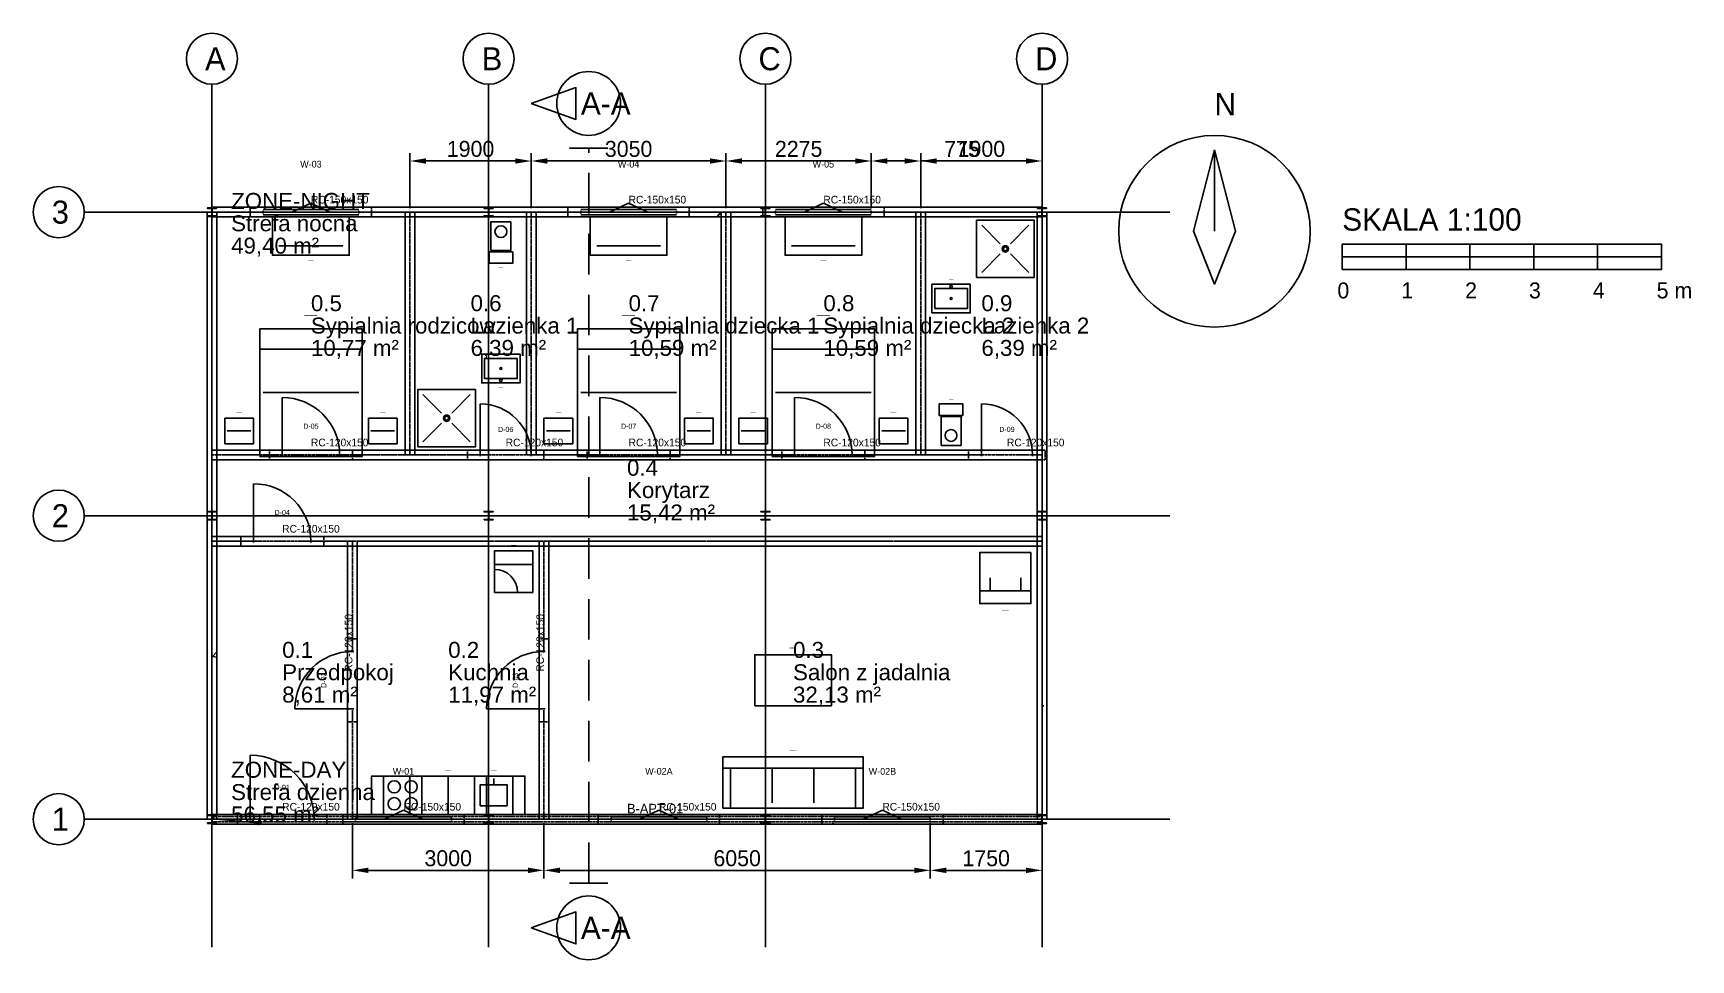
# Model space of a CAD drawing. Header units: millimetres. Extents: x -2800 to 23160, y -2200 to 12300.
import ezdxf
from ezdxf.enums import TextEntityAlignment as Align

# ---------------------------------------------------------------- set-up
doc = ezdxf.new("R2010")
doc.units = ezdxf.units.MM
for name, pattern in [('KRESKOWA', [19.05, 12.7, -6.35]), ('KRESKOWA2', [9.525, 6.35, -3.175]), ('ŚRODEK', [50.8, 31.75, -6.35, 6.35, -6.35])]:
    doc.linetypes.add(name, pattern=pattern)
for name, color, linetype in [('A-ANNO-DIMS', 2, 'Continuous'), ('A-ANNO-NORT', 7, 'Continuous'), ('A-ANNO-SBAR', 7, 'Continuous'), ('A-ANNO-SYMB', 7, 'Continuous'), ('A-DETL-SECT', 7, 'Continuous'), ('A-DOOR', 30, 'Continuous'), ('A-FURN', 7, 'Continuous'), ('A-FURN-BED', 7, 'Continuous'), ('A-FURN-CBT', 7, 'Continuous'), ('A-FURN-CHR', 7, 'Continuous'), ('A-FURN-SFA', 7, 'Continuous'), ('A-FURN-TBL', 7, 'Continuous'), ('A-GLAZ', 4, 'Continuous'), ('A-GRID', 7, 'Continuous'), ('A-GRID-BUB', 7, 'Continuous'), ('A-PLMB-BSN', 7, 'Continuous'), ('A-PLMB-SHW', 7, 'Continuous'), ('A-PLMB-WC', 7, 'Continuous'), ('A-ROOM-BNDY', 8, 'KRESKOWA'), ('A-ROOM-BNDY-BATH-RES', 8, 'KRESKOWA'), ('A-ROOM-IDEN', 7, 'Continuous'), ('A-WALL', 7, 'Continuous'), ('A-WALL-BEAR', 4, 'Continuous'), ('A-WALL-BEAR-CTRL', 8, 'ŚRODEK'), ('A-WALL-CTRL', 8, 'ŚRODEK'), ('A-ZONE-BNDY', 8, 'KRESKOWA'), ('A-ZONE-IDEN', 7, 'Continuous'), ('S-BEAM', 1, 'KRESKOWA'), ('S-BEAM-CTRL', 8, 'ŚRODEK'), ('S-COLS', 1, 'Continuous'), ('S-COLS-CTRL', 8, 'ŚRODEK'), ('S-LINTEL', 1, 'KRESKOWA')]:
    doc.layers.add(name, color=color, linetype=linetype)
doc.styles.add('ACADMCP-ROOM', font='arial.ttf')
doc.dimstyles.new('ARCH-ISO', dxfattribs={"dimscale": 100, "dimtxt": 2.5, "dimasz": 2.5, "dimexe": 1.25, "dimexo": 0.625, "dimtad": 1, "dimdec": 0, "dimrnd": 1, "dimdsep": 46, "dimtxsty": 'Standard', "dimcen": 0.09, "dimadec": 0, "dimazin": 0, "dimtfac": 1, "dimtdec": 4, "dimtofl": 0, "dimtmove": 0, "dimatfit": 3, "dimfxl": 1, "dimtolj": 1, "dimtzin": 0, "dimarcsym": 0})
doc.dimstyles.new('ISO-25', dxfattribs={"dimtxt": 2.5, "dimasz": 2.5, "dimexe": 1.25, "dimexo": 0.625, "dimtad": 1, "dimtxsty": 'Standard', "dimcen": 2.5, "dimadec": 0, "dimazin": 0, "dimtfac": 1, "dimtmove": 0, "dimatfit": 3, "dimfxl": 1, "dimarcsym": 0})

# ---------------------------------------------------------------- blocks, each defined once
blk = doc.blocks.new('DOOR-SINGLE-1000-2100')
for p, q in [((-500, 0), (-500, 1000)), ((-500, -20), (-500, 20)), ((500, -20), (500, 20))]:
    blk.add_line(p, q)
blk.add_arc((-500, 0), 1000, 0, 90)
blk.add_attdef('NUMBER', text='', height=80).set_placement((0, 500), align=Align.MIDDLE_CENTER)
at = {"flags": 1}
for tag in ['ACOUSTIC_DB', 'ROOM_FROM', 'LINTEL_TYPE', 'FIRE_CLASS', 'HEIGHT_MM', 'SWING_DIR', 'WIDTH_MM', 'ROOM_TO', 'LEAF_DIR', 'SILL_MM', 'TYPE', 'LEAD', 'REI', 'RC']:
    blk.add_attdef(tag, text='', height=80, dxfattribs=at).set_placement((0, 0), align=Align.MIDDLE_CENTER)
blk = doc.blocks.new('DOOR-SINGLE-900-2100')
for p, q in [((-450, 0), (-450, 900)), ((-450, -20), (-450, 20)), ((450, -20), (450, 20))]:
    blk.add_line(p, q)
blk.add_arc((-450, 0), 900, 0, 90)
blk.add_attdef('NUMBER', text='', height=80).set_placement((0, 450), align=Align.MIDDLE_CENTER)
at = {"flags": 1}
for tag in ['ACOUSTIC_DB', 'ROOM_FROM', 'LINTEL_TYPE', 'FIRE_CLASS', 'HEIGHT_MM', 'SWING_DIR', 'WIDTH_MM', 'ROOM_TO', 'LEAF_DIR', 'SILL_MM', 'TYPE', 'LEAD', 'REI', 'RC']:
    blk.add_attdef(tag, text='', height=80, dxfattribs=at).set_placement((0, 0), align=Align.MIDDLE_CENTER)
blk = doc.blocks.new('DOOR-SINGLE-800-2100')
for p, q in [((-400, 0), (-400, 800)), ((-400, -20), (-400, 20)), ((400, -20), (400, 20))]:
    blk.add_line(p, q)
blk.add_arc((-400, 0), 800, 0, 90)
blk.add_attdef('NUMBER', text='', height=80).set_placement((0, 400), align=Align.MIDDLE_CENTER)
at = {"flags": 1}
for tag in ['ACOUSTIC_DB', 'ROOM_FROM', 'LINTEL_TYPE', 'FIRE_CLASS', 'HEIGHT_MM', 'SWING_DIR', 'WIDTH_MM', 'ROOM_TO', 'LEAF_DIR', 'SILL_MM', 'TYPE', 'LEAD', 'REI', 'RC']:
    blk.add_attdef(tag, text='', height=80, dxfattribs=at).set_placement((0, 0), align=Align.MIDDLE_CENTER)
blk = doc.blocks.new('WIN-CASE-1500-1500')
for p, q in [((-750, 40), (750, 40)), ((-750, -20), (-750, 20)), ((-750, 0), (750, 0)), ((-300, 0), (0, 140)), ((300, 0), (0, 140)), ((750, -20), (750, 20)), ((-750, -40), (750, -40))]:
    blk.add_line(p, q)
blk.add_attdef('NUMBER', text='', height=105).set_placement((0, 750), align=Align.MIDDLE_CENTER)
at = {"flags": 1}
for tag in ['ACOUSTIC_DB', 'ROOM_FROM', 'LINTEL_TYPE', 'FIRE_CLASS', 'HEIGHT_MM', 'SWING_DIR', 'WIDTH_MM', 'ROOM_TO', 'LEAF_DIR', 'SILL_MM', 'TYPE', 'LEAD', 'REI', 'RC']:
    blk.add_attdef(tag, text='', height=105, dxfattribs=at).set_placement((0, 0), align=Align.MIDDLE_CENTER)
blk = doc.blocks.new('FURN-KIT-COUNTER-2400-600')
for p, q in [((-600, -300), (-600, 300)), ((0, -300), (0, 300)), ((600, -300), (600, 300))]:
    blk.add_line(p, q)
blk.add_lwpolyline([(-1200, -300), (1200, -300), (1200, 300), (-1200, 300)], close=True)
blk.add_attdef('INV_ID', text='', height=64).set_placement((0, 396), align=Align.MIDDLE_CENTER)
at = {"flags": 1}
for tag in ['ROOM', 'NOTE', 'TYPE']:
    blk.add_attdef(tag, text='', height=64, dxfattribs=at).set_placement((0, 0), align=Align.MIDDLE_CENTER)
blk = doc.blocks.new('FURN-KIT-HOB')
blk.add_lwpolyline([(-300, -300), (300, -300), (300, 300), (-300, 300)], close=True)
for centre in [(-132, 132), (132, 132), (-132, -132), (132, -132)]:
    blk.add_circle(centre, 96)
blk.add_attdef('INV_ID', text='', height=64).set_placement((0, 396), align=Align.MIDDLE_CENTER)
at = {"flags": 1}
for tag in ['ROOM', 'NOTE', 'TYPE']:
    blk.add_attdef(tag, text='', height=64, dxfattribs=at).set_placement((0, 0), align=Align.MIDDLE_CENTER)
blk = doc.blocks.new('FURN-KIT-SINK')
blk.add_line((0, 260), (0, 180))
for points in [[(-300, -300), (300, -300), (300, 300), (-300, 300)], [(-210, -165), (210, -165), (210, 165), (-210, 165)]]:
    blk.add_lwpolyline(points, close=True)
blk.add_attdef('INV_ID', text='', height=64).set_placement((0, 396), align=Align.MIDDLE_CENTER)
at = {"flags": 1}
for tag in ['ROOM', 'NOTE', 'TYPE']:
    blk.add_attdef(tag, text='', height=64, dxfattribs=at).set_placement((0, 0), align=Align.MIDDLE_CENTER)
blk = doc.blocks.new('FURN-KIT-FRIDGE')
blk.add_line((-300, 110.5), (300, 110.5))
blk.add_lwpolyline([(-300, -325), (300, -325), (300, 325), (-300, 325)], close=True)
blk.add_arc((-300, -325), 360, 0, 90)
blk.add_attdef('INV_ID', text='', height=64).set_placement((0, 421), align=Align.MIDDLE_CENTER)
at = {"flags": 1}
for tag in ['ROOM', 'NOTE', 'TYPE']:
    blk.add_attdef(tag, text='', height=64, dxfattribs=at).set_placement((0, 0), align=Align.MIDDLE_CENTER)
blk = doc.blocks.new('FURN-SOFA-3')
for p, q in [((-1100, 224), (1100, 224)), ((-980, 224), (-980, -400)), ((-327, 224), (-327, -320)), ((327, 224), (327, -320)), ((980, 224), (980, -400))]:
    blk.add_line(p, q)
blk.add_lwpolyline([(-1100, -400), (1100, -400), (1100, 400), (-1100, 400)], close=True)
blk.add_attdef('INV_ID', text='', height=76.8).set_placement((0, 515), align=Align.MIDDLE_CENTER)
at = {"flags": 1}
for tag in ['ROOM', 'NOTE', 'TYPE']:
    blk.add_attdef(tag, text='', height=76.8, dxfattribs=at).set_placement((0, 0), align=Align.MIDDLE_CENTER)
blk = doc.blocks.new('FURN-TBL-RECT-1200-800')
blk.add_lwpolyline([(-600, -400), (600, -400), (600, 400), (-600, 400)], close=True)
blk.add_attdef('INV_ID', text='', height=76.8).set_placement((0, 515.2), align=Align.MIDDLE_CENTER)
at = {"flags": 1}
for tag in ['ROOM', 'NOTE', 'TYPE']:
    blk.add_attdef(tag, text='', height=76.8, dxfattribs=at).set_placement((0, 0), align=Align.MIDDLE_CENTER)
blk = doc.blocks.new('FURN-CHAIR-ARM')
for p, q in [((-400, 200), (400, 200)), ((-240, 200), (-240, 0)), ((240, 200), (240, 0))]:
    blk.add_line(p, q)
blk.add_lwpolyline([(-400, -400), (400, -400), (400, 400), (-400, 400)], close=True)
blk.add_attdef('INV_ID', text='', height=76.8).set_placement((0, 515.2), align=Align.MIDDLE_CENTER)
at = {"flags": 1}
for tag in ['ROOM', 'NOTE', 'TYPE']:
    blk.add_attdef(tag, text='', height=76.8, dxfattribs=at).set_placement((0, 0), align=Align.MIDDLE_CENTER)
blk = doc.blocks.new('FURN-BED-RES')
for p, q in [((-800, 1000), (800, 1000)), ((-800, 680), (800, 680)), ((-750, 0), (750, 0))]:
    blk.add_line(p, q)
blk.add_lwpolyline([(-800, -1000), (800, -1000), (800, 1000), (-800, 1000)], close=True)
blk.add_attdef('INV_ID', text='', height=153.6).set_placement((0, 1230.4), align=Align.MIDDLE_CENTER)
at = {"flags": 1}
for tag in ['ROOM', 'NOTE', 'TYPE']:
    blk.add_attdef(tag, text='', height=153.6, dxfattribs=at).set_placement((0, 0), align=Align.MIDDLE_CENTER)
blk = doc.blocks.new('FURN-CBT-NST-450-400')
blk.add_line((-185, 0), (185, 0))
blk.add_lwpolyline([(-225, -200), (225, -200), (225, 200), (-225, 200)], close=True)
blk.add_attdef('INV_ID', text='', height=64).set_placement((0, 296), align=Align.MIDDLE_CENTER)
at = {"flags": 1}
for tag in ['ROOM', 'NOTE', 'TYPE']:
    blk.add_attdef(tag, text='', height=64, dxfattribs=at).set_placement((0, 0), align=Align.MIDDLE_CENTER)
blk = doc.blocks.new('FURN-CBT-WDR-1200-600')
blk.add_line((-500, 150), (500, 150))
blk.add_lwpolyline([(-600, -300), (600, -300), (600, 300), (-600, 300)], close=True)
blk.add_attdef('INV_ID', text='', height=64).set_placement((0, 396), align=Align.MIDDLE_CENTER)
at = {"flags": 1}
for tag in ['ROOM', 'NOTE', 'TYPE']:
    blk.add_attdef(tag, text='', height=64, dxfattribs=at).set_placement((0, 0), align=Align.MIDDLE_CENTER)
blk = doc.blocks.new('PLMB-WC-FS')
for points in [[(-185, 145), (185, 145), (185, 325), (-185, 325)], [(-157.25, -325), (157.25, -325), (157.25, 125), (-157.25, 125)]]:
    blk.add_lwpolyline(points, close=True)
blk.add_circle((0, -170), 92.5)
blk.add_attdef('INV_ID', text='', height=48).set_placement((0, 397), align=Align.MIDDLE_CENTER)
at = {"flags": 1}
for tag in ['ACCESSIBLE', 'NOTE', 'TYPE']:
    blk.add_attdef(tag, text='', height=48, dxfattribs=at).set_placement((0, 0), align=Align.MIDDLE_CENTER)
blk = doc.blocks.new('PLMB-BSN-STD')
for points in [[(-300, -225), (300, -225), (300, 225), (-300, 225)], [(-255, -157.5), (255, -157.5), (255, 157.5), (-255, 157.5)]]:
    blk.add_lwpolyline(points, close=True)
for centre, radius in [((0, 185), 20), ((0, 0), 15)]:
    blk.add_circle(centre, radius)
blk.add_attdef('INV_ID', text='', height=48).set_placement((0, 297), align=Align.MIDDLE_CENTER)
at = {"flags": 1}
for tag in ['ACCESSIBLE', 'NOTE', 'TYPE']:
    blk.add_attdef(tag, text='', height=48, dxfattribs=at).set_placement((0, 0), align=Align.MIDDLE_CENTER)
blk = doc.blocks.new('PLMB-SHW-SQ-900-900')
for p, q in [((-370, 370), (-80, 80)), ((370, 370), (80, 80)), ((-370, -370), (-80, -80)), ((370, -370), (80, -80))]:
    blk.add_line(p, q)
blk.add_lwpolyline([(-450, -450), (450, -450), (450, 450), (-450, 450)], close=True)
for radius in [50, 30]:
    blk.add_circle((0, 0), radius)
blk.add_attdef('INV_ID', text='', height=86.4).set_placement((0, 579.6), align=Align.MIDDLE_CENTER)
at = {"flags": 1}
for tag in ['ACCESSIBLE', 'NOTE', 'TYPE']:
    blk.add_attdef(tag, text='', height=86.4, dxfattribs=at).set_placement((0, 0), align=Align.MIDDLE_CENTER)
blk = doc.blocks.new('*D18')
at = {"layer": 'A-ANNO-DIMS', "color": 0, "lineweight": -2, "transparency": 16777216}
for p, q in [((2200, -62), (2200, -925)), ((5200, -62), (5200, -925)), ((2450, -800), (4950, -800))]:
    blk.add_line(p, q, dxfattribs=at)
at = {"layer": 'A-ANNO-DIMS', "color": 0, "transparency": 16777216}
for points in [[(2450, -758), (2450, -842), (2200, -800)], [(4950, -758), (4950, -842), (5200, -800)]]:
    blk.add_solid(points, dxfattribs=at)
at = {"layer": 'Defpoints', "color": 0, "transparency": 16777216}
for p in [(2200, 0), (5200, 0), (5200, -800)]:
    blk.add_point(p, dxfattribs=at)
at = {"layer": 'A-ANNO-DIMS', "color": 0, "transparency": 16777216, "insert": (3700, -612), "char_height": 250, "attachment_point": 5}
blk.add_mtext('\\A1;3000', dxfattribs=at)
blk = doc.blocks.new('*D19')
at = {"layer": 'A-ANNO-DIMS', "color": 0, "lineweight": -2, "transparency": 16777216}
for p, q in [((5200, -62), (5200, -925)), ((11250, -62), (11250, -925)), ((5450, -800), (11000, -800))]:
    blk.add_line(p, q, dxfattribs=at)
at = {"layer": 'A-ANNO-DIMS', "color": 0, "transparency": 16777216}
for points in [[(5450, -758), (5450, -842), (5200, -800)], [(11000, -758), (11000, -842), (11250, -800)]]:
    blk.add_solid(points, dxfattribs=at)
at = {"layer": 'Defpoints', "color": 0, "transparency": 16777216}
for p in [(5200, 0), (11250, 0), (11250, -800)]:
    blk.add_point(p, dxfattribs=at)
at = {"layer": 'A-ANNO-DIMS', "color": 0, "transparency": 16777216, "insert": (8225, -612), "char_height": 250, "attachment_point": 5}
blk.add_mtext('\\A1;6050', dxfattribs=at)
blk = doc.blocks.new('*D20')
at = {"layer": 'A-ANNO-DIMS', "color": 0, "lineweight": -2, "transparency": 16777216}
for p, q in [((11250, -62), (11250, -925)), ((13000, -62), (13000, -925)), ((11500, -800), (12750, -800))]:
    blk.add_line(p, q, dxfattribs=at)
at = {"layer": 'A-ANNO-DIMS', "color": 0, "transparency": 16777216}
for points in [[(11500, -758), (11500, -842), (11250, -800)], [(12750, -758), (12750, -842), (13000, -800)]]:
    blk.add_solid(points, dxfattribs=at)
at = {"layer": 'Defpoints', "color": 0, "transparency": 16777216}
for p in [(11250, 0), (13000, 0), (13000, -800)]:
    blk.add_point(p, dxfattribs=at)
at = {"layer": 'A-ANNO-DIMS', "color": 0, "transparency": 16777216, "insert": (12125, -612), "char_height": 250, "attachment_point": 5}
blk.add_mtext('\\A1;1750', dxfattribs=at)
blk = doc.blocks.new('*D21')
at = {"layer": 'A-ANNO-DIMS', "color": 0, "lineweight": -2, "transparency": 16777216}
for p, q in [((3100, 9562), (3100, 10425)), ((5000, 9562), (5000, 10425)), ((3350, 10300), (4750, 10300))]:
    blk.add_line(p, q, dxfattribs=at)
at = {"layer": 'A-ANNO-DIMS', "color": 0, "transparency": 16777216}
for points in [[(3350, 10342), (3350, 10258), (3100, 10300)], [(4750, 10342), (4750, 10258), (5000, 10300)]]:
    blk.add_solid(points, dxfattribs=at)
at = {"layer": 'Defpoints', "color": 0, "transparency": 16777216}
for p in [(5000, 10300), (3100, 9500), (5000, 9500)]:
    blk.add_point(p, dxfattribs=at)
at = {"layer": 'A-ANNO-DIMS', "color": 0, "transparency": 16777216, "insert": (4050, 10488), "char_height": 250, "attachment_point": 5}
blk.add_mtext('\\A1;1900', dxfattribs=at)
blk = doc.blocks.new('*D22')
at = {"layer": 'A-ANNO-DIMS', "color": 0, "lineweight": -2, "transparency": 16777216}
for p, q in [((5000, 9562), (5000, 10425)), ((8050, 9562), (8050, 10425)), ((5250, 10300), (7800, 10300))]:
    blk.add_line(p, q, dxfattribs=at)
at = {"layer": 'A-ANNO-DIMS', "color": 0, "transparency": 16777216}
for points in [[(5250, 10342), (5250, 10258), (5000, 10300)], [(7800, 10342), (7800, 10258), (8050, 10300)]]:
    blk.add_solid(points, dxfattribs=at)
at = {"layer": 'Defpoints', "color": 0, "transparency": 16777216}
for p in [(8050, 10300), (5000, 9500), (8050, 9500)]:
    blk.add_point(p, dxfattribs=at)
at = {"layer": 'A-ANNO-DIMS', "color": 0, "transparency": 16777216, "insert": (6525, 10488), "char_height": 250, "attachment_point": 5}
blk.add_mtext('\\A1;3050', dxfattribs=at)
blk = doc.blocks.new('*D23')
at = {"layer": 'A-ANNO-DIMS', "color": 0, "lineweight": -2, "transparency": 16777216}
for p, q in [((8050, 9562), (8050, 10425)), ((10325, 9562), (10325, 10425)), ((8300, 10300), (10075, 10300))]:
    blk.add_line(p, q, dxfattribs=at)
at = {"layer": 'A-ANNO-DIMS', "color": 0, "transparency": 16777216}
for points in [[(8300, 10342), (8300, 10258), (8050, 10300)], [(10075, 10342), (10075, 10258), (10325, 10300)]]:
    blk.add_solid(points, dxfattribs=at)
at = {"layer": 'Defpoints', "color": 0, "transparency": 16777216}
for p in [(10325, 10300), (8050, 9500), (10325, 9500)]:
    blk.add_point(p, dxfattribs=at)
at = {"layer": 'A-ANNO-DIMS', "color": 0, "transparency": 16777216, "insert": (9188, 10488), "char_height": 250, "attachment_point": 5}
blk.add_mtext('\\A1;2275', dxfattribs=at)
blk = doc.blocks.new('*D24')
at = {"layer": 'A-ANNO-DIMS', "color": 0, "lineweight": -2, "transparency": 16777216}
for p, q in [((10325, 9562), (10325, 10425)), ((11100, 9562), (11100, 10425)), ((10575, 10300), (10850, 10300)), ((11100, 10300), (12142, 10300))]:
    blk.add_line(p, q, dxfattribs=at)
at = {"layer": 'A-ANNO-DIMS', "color": 0, "transparency": 16777216}
for points in [[(10575, 10342), (10575, 10258), (10325, 10300)], [(10850, 10342), (10850, 10258), (11100, 10300)]]:
    blk.add_solid(points, dxfattribs=at)
at = {"layer": 'Defpoints', "color": 0, "transparency": 16777216}
for p in [(11100, 10300), (10325, 9500), (11100, 9500)]:
    blk.add_point(p, dxfattribs=at)
at = {"layer": 'A-ANNO-DIMS', "color": 0, "transparency": 16777216, "insert": (11746, 10488), "char_height": 250, "attachment_point": 5}
blk.add_mtext('\\A1;775', dxfattribs=at)
blk = doc.blocks.new('*D25')
at = {"layer": 'A-ANNO-DIMS', "color": 0, "lineweight": -2, "transparency": 16777216}
for p, q in [((11100, 9562), (11100, 10425)), ((13000, 9562), (13000, 10425)), ((11350, 10300), (12750, 10300))]:
    blk.add_line(p, q, dxfattribs=at)
at = {"layer": 'A-ANNO-DIMS', "color": 0, "transparency": 16777216}
for points in [[(11350, 10342), (11350, 10258), (11100, 10300)], [(12750, 10342), (12750, 10258), (13000, 10300)]]:
    blk.add_solid(points, dxfattribs=at)
at = {"layer": 'Defpoints', "color": 0, "transparency": 16777216}
for p in [(13000, 10300), (11100, 9500), (13000, 9500)]:
    blk.add_point(p, dxfattribs=at)
at = {"layer": 'A-ANNO-DIMS', "color": 0, "transparency": 16777216, "insert": (12050, 10488), "char_height": 250, "attachment_point": 5}
blk.add_mtext('\\A1;1900', dxfattribs=at)
blk = doc.blocks.new('*D26')
at = {"layer": 'A-ANNO-DIMS', "color": 0, "lineweight": -2, "transparency": 16777216}
for p, q in [((0, 9499), (0, 4749)), ((-3, 4750), (-8, 4750)), ((0, 1), (0, 4751)), ((3, 4750), (5, 4750))]:
    blk.add_line(p, q, dxfattribs=at)
at = {"layer": 'A-ANNO-DIMS', "color": 0, "transparency": 16777216}
for points in [[(-3, 4750), (-3, 4750), (0, 4750)], [(3, 4750), (3, 4750), (0, 4750)]]:
    blk.add_solid(points, dxfattribs=at)
at = {"layer": 'Defpoints', "color": 0, "transparency": 16777216}
for p in [(0, 9500), (0, 4750), (0, 0)]:
    blk.add_point(p, dxfattribs=at)
at = {"layer": 'A-ANNO-DIMS', "color": 0, "transparency": 16777216, "insert": (-6, 4752), "char_height": 2.5, "attachment_point": 5}
blk.add_mtext('0', dxfattribs=at)
blk = doc.blocks.new('*D27')
at = {"layer": 'A-ANNO-DIMS', "color": 0, "lineweight": -2, "transparency": 16777216}
for p, q in [((13000, 9499), (13000, 4749)), ((12998, 4750), (12995, 4750)), ((13000, 1), (13000, 4751)), ((13002, 4750), (13008, 4750))]:
    blk.add_line(p, q, dxfattribs=at)
at = {"layer": 'A-ANNO-DIMS', "color": 0, "transparency": 16777216}
for points in [[(12998, 4750), (12998, 4750), (13000, 4750)], [(13002, 4750), (13002, 4750), (13000, 4750)]]:
    blk.add_solid(points, dxfattribs=at)
at = {"layer": 'Defpoints', "color": 0, "transparency": 16777216}
for p in [(13000, 9500), (13000, 4750), (13000, 0)]:
    blk.add_point(p, dxfattribs=at)
at = {"layer": 'A-ANNO-DIMS', "color": 0, "transparency": 16777216, "insert": (13006, 4752), "char_height": 2.5, "attachment_point": 5}
blk.add_mtext('0', dxfattribs=at)

msp = doc.modelspace()

# ---------------------------------------------------------------- hatches: boundary and pattern name
h = msp.add_hatch()
h.set_pattern_fill('AR-CONC', color=8, scale=50, style=0)
h.paths.add_polyline_path([(-75, 0), (75, 0), (75, 9500), (-75, 9500)], flags=0)
h = msp.add_hatch()
h.set_pattern_fill('AR-CONC', color=8, scale=50, style=0)
h.paths.add_polyline_path([(0, 9425), (13000, 9425), (13000, 9575), (0, 9575)], flags=0)
h = msp.add_hatch()
h.set_pattern_fill('AR-CONC', color=8, scale=50, style=0)
h.paths.add_polyline_path([(12925, 0), (13075, 0), (13075, 9500), (12925, 9500)], flags=0)
h = msp.add_hatch()
h.set_pattern_fill('AR-CONC', color=8, scale=50, style=0)
h.paths.add_polyline_path([(0, -75), (13000, -75), (13000, 75), (0, 75)], flags=0)

# ---------------------------------------------------------------- linework, layer by layer
at = {"layer": 'A-ANNO-NORT'}
msp.add_line((15700, 9200), (15700, 10475), dxfattribs=at)
msp.add_lwpolyline([(15700, 10475), (16030, 9200), (15700, 8375), (15370, 9200)], close=True, dxfattribs=at)
msp.add_circle((15700, 9200), 1500, dxfattribs=at)
at = {"layer": 'A-ANNO-SBAR'}
for p, q in [((17700, 8600), (17700, 9000)), ((18700, 8600), (18700, 9000)), ((19700, 8600), (19700, 9000)), ((20700, 8600), (20700, 9000)), ((21700, 8600), (21700, 9000)), ((22700, 8600), (22700, 9000)), ((17700, 8800), (22700, 8800))]:
    msp.add_line(p, q, dxfattribs=at)
for points in [[(17700, 8600), (22700, 8600), (22700, 9000), (17700, 9000)], [(18700, 8800), (19700, 8800), (19700, 9000), (18700, 9000)], [(20700, 8800), (21700, 8800), (21700, 9000), (20700, 9000)], [(17700, 8600), (18700, 8600), (18700, 8800), (17700, 8800)], [(19700, 8600), (20700, 8600), (20700, 8800), (19700, 8800)], [(21700, 8600), (22700, 8600), (22700, 8800), (21700, 8800)]]:
    msp.add_lwpolyline(points, close=True, dxfattribs=at)
at = {"layer": 'A-ANNO-SYMB'}
for points in [[(5000, 11200), (5700, 11450), (5700, 10950)], [(5000, -1700), (5700, -1950), (5700, -1450)]]:
    msp.add_lwpolyline(points, close=True, dxfattribs=at)
for centre in [(5900, 11200), (5900, -1700)]:
    msp.add_circle(centre, 500, dxfattribs=at)
at = {"layer": 'A-DETL-SECT'}
for p, q in [((5600, 10500), (6200, 10500)), ((5600, -1000), (6200, -1000))]:
    msp.add_line(p, q, dxfattribs=at)
at = {"layer": 'A-DETL-SECT', "linetype": 'KRESKOWA2', "ltscale": 100}
msp.add_line((5900, -1000), (5900, 10500), dxfattribs=at)
at = {"layer": 'A-GRID'}
for p, q in [((0, -2000), (0, 11500)), ((4333, -2000), (4333, 11500)), ((8667, -2000), (8667, 11500)), ((13000, -2000), (13000, 11500)), ((-2000, 9500), (15000, 9500)), ((-2000, 4750), (15000, 4750)), ((-2000, 0), (15000, 0))]:
    msp.add_line(p, q, dxfattribs=at)
at = {"layer": 'A-GRID-BUB'}
for centre in [(0, 11900), (4333, 11900), (8667, 11900), (13000, 11900), (-2400, 9500), (-2400, 4750), (-2400, 0)]:
    msp.add_circle(centre, 400, dxfattribs=at)
at = {"layer": 'A-ROOM-BNDY'}
for points in [[(75, 5775), (3025, 5775), (3025, 9425), (75, 9425)], [(5075, 5775), (7975, 5775), (7975, 9425), (5075, 9425)], [(8125, 5775), (11025, 5775), (11025, 9425), (8125, 9425)], [(75, 4425), (12925, 4425), (12925, 5625), (75, 5625)], [(75, 75), (2125, 75), (2125, 4275), (75, 4275)], [(2275, 75), (5125, 75), (5125, 4275), (2275, 4275)], [(5275, 75), (12925, 75), (12925, 4275), (5275, 4275)]]:
    msp.add_lwpolyline(points, close=True, dxfattribs=at)
at = {"layer": 'A-ROOM-BNDY-BATH-RES'}
for points in [[(3175, 5775), (4925, 5775), (4925, 9425), (3175, 9425)], [(11175, 5775), (12925, 5775), (12925, 9425), (11175, 9425)]]:
    msp.add_lwpolyline(points, close=True, dxfattribs=at)
at = {"layer": 'A-WALL'}
for p, q in [((3025, 5700), (3025, 9500)), ((3175, 5700), (3175, 9500)), ((4925, 5700), (4925, 9500)), ((5075, 5700), (5075, 9500)), ((7975, 5700), (7975, 9500)), ((8125, 5700), (8125, 9500)), ((11025, 5700), (11025, 9500)), ((11175, 5700), (11175, 9500)), ((0, 5775), (13000, 5775)), ((0, 5625), (13000, 5625)), ((0, 4425), (13000, 4425)), ((0, 4275), (13000, 4275)), ((2125, 0), (2125, 4350)), ((2275, 0), (2275, 4350)), ((5125, 0), (5125, 4350)), ((5275, 0), (5275, 4350))]:
    msp.add_line(p, q, dxfattribs=at)
at = {"layer": 'A-WALL-BEAR'}
for p, q in [((-75, 0), (-75, 9500)), ((0, 9575), (13000, 9575)), ((0, 9425), (13000, 9425)), ((75, 0), (75, 9500)), ((12925, 0), (12925, 9500)), ((13075, 0), (13075, 9500)), ((0, 75), (13000, 75)), ((0, -75), (13000, -75))]:
    msp.add_line(p, q, dxfattribs=at)
for points in [[(-75, 0), (75, 0), (75, 9500), (-75, 9500)], [(0, 9425), (13000, 9425), (13000, 9575), (0, 9575)], [(12925, 0), (13075, 0), (13075, 9500), (12925, 9500)], [(0, -75), (13000, -75), (13000, 75), (0, 75)]]:
    msp.add_lwpolyline(points, close=True, dxfattribs=at)
at = {"layer": 'A-WALL-BEAR-CTRL'}
for p, q in [((0, 0), (0, 9500)), ((0, 9500), (800, 9500)), ((2300, 9500), (5775, 9500)), ((7275, 9500), (8825, 9500)), ((10325, 9500), (13000, 9500)), ((13000, 0), (13000, 9500)), ((0, 0), (600, 0)), ((1600, 0), (2250, 0)), ((3750, 0), (6250, 0)), ((7750, 0), (9750, 0)), ((11250, 0), (13000, 0))]:
    msp.add_line(p, q, dxfattribs=at)
at = {"layer": 'A-WALL-CTRL'}
for p, q in [((3100, 5700), (3100, 9500)), ((5000, 5700), (5000, 9500)), ((8050, 5700), (8050, 9500)), ((11100, 5700), (11100, 9500)), ((0, 5700), (1100, 5700)), ((2000, 5700), (4200, 5700)), ((5000, 5700), (6075, 5700)), ((6975, 5700), (9125, 5700)), ((10025, 5700), (12050, 5700)), ((12850, 5700), (13000, 5700)), ((0, 4350), (650, 4350)), ((1550, 4350), (13000, 4350)), ((2200, 2625), (2200, 4350)), ((5200, 2625), (5200, 4350)), ((2200, 0), (2200, 1725)), ((5200, 0), (5200, 1725))]:
    msp.add_line(p, q, dxfattribs=at)
at = {"layer": 'A-ZONE-BNDY'}
for points in [[(0, 5700), (13000, 5700), (13000, 9500), (0, 9500)], [(0, 0), (13000, 0), (13000, 4350), (0, 4350)]]:
    msp.add_lwpolyline(points, close=True, dxfattribs=at)
at = {"layer": 'S-BEAM'}
msp.add_lwpolyline([(0, 41), (13000, 41), (13000, -41), (0, -41)], close=True, dxfattribs=at)
at = {"layer": 'S-BEAM-CTRL'}
msp.add_line((0, 0), (13000, 0), dxfattribs=at)
at = {"layer": 'S-COLS'}
for points in [[(-70, 9433.5), (70, 9433.5), (70, 9442), (2.75, 9442), (2.75, 9558), (70, 9558), (70, 9566.5), (-70, 9566.5), (-70, 9558), (-2.75, 9558), (-2.75, 9442), (-70, 9442)], [(4263, 9433.5), (4403, 9433.5), (4403, 9442), (4335.75, 9442), (4335.75, 9558), (4403, 9558), (4403, 9566.5), (4263, 9566.5), (4263, 9558), (4330.25, 9558), (4330.25, 9442), (4263, 9442)], [(8597, 9433.5), (8737, 9433.5), (8737, 9442), (8669.75, 9442), (8669.75, 9558), (8737, 9558), (8737, 9566.5), (8597, 9566.5), (8597, 9558), (8664.25, 9558), (8664.25, 9442), (8597, 9442)], [(12930, 9433.5), (13070, 9433.5), (13070, 9442), (13002.75, 9442), (13002.75, 9558), (13070, 9558), (13070, 9566.5), (12930, 9566.5), (12930, 9558), (12997.25, 9558), (12997.25, 9442), (12930, 9442)], [(-70, 4683.5), (70, 4683.5), (70, 4692), (2.75, 4692), (2.75, 4808), (70, 4808), (70, 4816.5), (-70, 4816.5), (-70, 4808), (-2.75, 4808), (-2.75, 4692), (-70, 4692)], [(4263, 4683.5), (4403, 4683.5), (4403, 4692), (4335.75, 4692), (4335.75, 4808), (4403, 4808), (4403, 4816.5), (4263, 4816.5), (4263, 4808), (4330.25, 4808), (4330.25, 4692), (4263, 4692)], [(8597, 4683.5), (8737, 4683.5), (8737, 4692), (8669.75, 4692), (8669.75, 4808), (8737, 4808), (8737, 4816.5), (8597, 4816.5), (8597, 4808), (8664.25, 4808), (8664.25, 4692), (8597, 4692)], [(12930, 4683.5), (13070, 4683.5), (13070, 4692), (13002.75, 4692), (13002.75, 4808), (13070, 4808), (13070, 4816.5), (12930, 4816.5), (12930, 4808), (12997.25, 4808), (12997.25, 4692), (12930, 4692)], [(-70, -66.5), (70, -66.5), (70, -58), (2.75, -58), (2.75, 58), (70, 58), (70, 66.5), (-70, 66.5), (-70, 58), (-2.75, 58), (-2.75, -58), (-70, -58)], [(4263, -66.5), (4403, -66.5), (4403, -58), (4335.75, -58), (4335.75, 58), (4403, 58), (4403, 66.5), (4263, 66.5), (4263, 58), (4330.25, 58), (4330.25, -58), (4263, -58)], [(8597, -66.5), (8737, -66.5), (8737, -58), (8669.75, -58), (8669.75, 58), (8737, 58), (8737, 66.5), (8597, 66.5), (8597, 58), (8664.25, 58), (8664.25, -58), (8597, -58)], [(12930, -66.5), (13070, -66.5), (13070, -58), (13002.75, -58), (13002.75, 58), (13070, 58), (13070, 66.5), (12930, 66.5), (12930, 58), (12997.25, 58), (12997.25, -58), (12930, -58)]]:
    msp.add_lwpolyline(points, close=True, dxfattribs=at)
at = {"layer": 'S-COLS-CTRL'}
for p, q in [((-50, 9500), (50, 9500)), ((0, 9450), (0, 9550)), ((4283, 9500), (4383, 9500)), ((4333, 9450), (4333, 9550)), ((8617, 9500), (8717, 9500)), ((8667, 9450), (8667, 9550)), ((12950, 9500), (13050, 9500)), ((13000, 9450), (13000, 9550)), ((-50, 4750), (50, 4750)), ((0, 4700), (0, 4800)), ((4283, 4750), (4383, 4750)), ((4333, 4700), (4333, 4800)), ((8617, 4750), (8717, 4750)), ((8667, 4700), (8667, 4800)), ((12950, 4750), (13050, 4750)), ((13000, 4700), (13000, 4800)), ((-50, 0), (50, 0)), ((0, -50), (0, 50)), ((4283, 0), (4383, 0)), ((4333, -50), (4333, 50)), ((8617, 0), (8717, 0)), ((8667, -50), (8667, 50)), ((12950, 0), (13050, 0)), ((13000, -50), (13000, 50))]:
    msp.add_line(p, q, dxfattribs=at)
at = {"layer": 'S-LINTEL'}
for points in [[(600, 9425), (2500, 9425), (2500, 9575), (600, 9575)], [(5575, 9425), (7475, 9425), (7475, 9575), (5575, 9575)], [(8625, 9425), (10525, 9425), (10525, 9575), (8625, 9575)], [(900, 5625), (2200, 5625), (2200, 5775), (900, 5775)], [(4000, 5625), (5200, 5625), (5200, 5775), (4000, 5775)], [(5875, 5625), (7175, 5625), (7175, 5775), (5875, 5775)], [(8925, 5625), (10225, 5625), (10225, 5775), (8925, 5775)], [(11850, 5625), (13050, 5625), (13050, 5775), (11850, 5775)], [(450, 4275), (1750, 4275), (1750, 4425), (450, 4425)], [(2275, 1525), (2275, 2825), (2125, 2825), (2125, 1525)], [(5275, 1525), (5275, 2825), (5125, 2825), (5125, 1525)], [(400, -75), (1800, -75), (1800, 75), (400, 75)], [(2050, -75), (3950, -75), (3950, 75), (2050, 75)], [(6050, -75), (7950, -75), (7950, 75), (6050, 75)], [(9550, -75), (11450, -75), (11450, 75), (9550, 75)]]:
    msp.add_lwpolyline(points, close=True, dxfattribs=at)

# ---------------------------------------------------------------- block references
at = {"layer": 'A-DOOR'}
for name, p, values in [('DOOR-SINGLE-900-2100', (1550, 5700), {'NUMBER': 'D-05'}), ('DOOR-SINGLE-800-2100', (4600, 5700), {'NUMBER': 'D-06'}), ('DOOR-SINGLE-900-2100', (6525, 5700), {'NUMBER': 'D-07'}), ('DOOR-SINGLE-900-2100', (9575, 5700), {'NUMBER': 'D-08'}), ('DOOR-SINGLE-800-2100', (12450, 5700), {'NUMBER': 'D-09'}), ('DOOR-SINGLE-900-2100', (1100, 4350), {'NUMBER': 'D-04'}), ('DOOR-SINGLE-1000-2100', (1100, 0), {'NUMBER': 'D-01'})]:
    msp.add_blockref(name, p, dxfattribs=at).add_auto_attribs(values)
at = {"layer": 'A-DOOR', "rotation": 90}
for p, values in [((2200, 2175), {'NUMBER': 'D-02'}), ((5200, 2175), {'NUMBER': 'D-03'})]:
    msp.add_blockref('DOOR-SINGLE-900-2100', p, dxfattribs=at).add_auto_attribs(values)
at = {"layer": 'A-FURN'}
for name, p in [('FURN-KIT-FRIDGE', (4725, 3875)), ('FURN-KIT-COUNTER-2400-600', (3700, 375)), ('FURN-KIT-HOB', (2987.5, 375)), ('FURN-KIT-SINK', (4412.5, 375))]:
    msp.add_blockref(name, p, dxfattribs=at).add_auto_attribs({'INV_ID': '—'})
at = {"layer": 'A-FURN-BED'}
for p in [(1550, 6675), (6525, 6675), (9575, 6675)]:
    msp.add_blockref('FURN-BED-RES', p, dxfattribs=at).add_auto_attribs({'INV_ID': '—'})
at = {"layer": 'A-FURN-CBT', "rotation": 180}
for p in [(1550, 9125), (6525, 9125), (9575, 9125)]:
    msp.add_blockref('FURN-CBT-WDR-1200-600', p, dxfattribs=at).add_auto_attribs({'INV_ID': '—'})
at = {"layer": 'A-FURN-CBT'}
for p in [(425, 6075), (2675, 6075), (5425, 6075), (7625, 6075), (8475, 6075), (10675, 6075)]:
    msp.add_blockref('FURN-CBT-NST-450-400', p, dxfattribs=at).add_auto_attribs({'INV_ID': '—'})
at = {"layer": 'A-FURN-CHR', "rotation": 180}
msp.add_blockref('FURN-CHAIR-ARM', (12425, 3775), dxfattribs=at).add_auto_attribs({'INV_ID': '—'})
at = {"layer": 'A-FURN-SFA'}
msp.add_blockref('FURN-SOFA-3', (9100, 575), dxfattribs=at).add_auto_attribs({'INV_ID': '—'})
at = {"layer": 'A-FURN-TBL'}
msp.add_blockref('FURN-TBL-RECT-1200-800', (9100, 2175), dxfattribs=at).add_auto_attribs({'INV_ID': '—'})
at = {"layer": 'A-GLAZ'}
for p, values in [((1550, 9500), {'NUMBER': 'W-03'}), ((6525, 9500), {'NUMBER': 'W-04'}), ((9575, 9500), {'NUMBER': 'W-05'}), ((3000, 0), {'NUMBER': 'W-01'}), ((7000, 0), {'NUMBER': 'W-02A'}), ((10500, 0), {'NUMBER': 'W-02B'})]:
    msp.add_blockref('WIN-CASE-1500-1500', p, dxfattribs=at).add_auto_attribs(values)
at = {"layer": 'A-PLMB-BSN'}
msp.add_blockref('PLMB-BSN-STD', (11575, 8147.5), dxfattribs=at).add_auto_attribs({'INV_ID': '—'})
at = {"layer": 'A-PLMB-BSN', "rotation": 180}
msp.add_blockref('PLMB-BSN-STD', (4525, 7052.5), dxfattribs=at).add_auto_attribs({'INV_ID': '—'})
at = {"layer": 'A-PLMB-SHW'}
msp.add_blockref('PLMB-SHW-SQ-900-900', (12425, 8925), dxfattribs=at).add_auto_attribs({'INV_ID': '—'})
at = {"layer": 'A-PLMB-SHW', "rotation": 180}
msp.add_blockref('PLMB-SHW-SQ-900-900', (3675, 6275), dxfattribs=at).add_auto_attribs({'INV_ID': '—'})
at = {"layer": 'A-PLMB-WC', "rotation": 180}
msp.add_blockref('PLMB-WC-FS', (4525, 9025), dxfattribs=at).add_auto_attribs({'INV_ID': '—'})
at = {"layer": 'A-PLMB-WC'}
msp.add_blockref('PLMB-WC-FS', (11575, 6175), dxfattribs=at).add_auto_attribs({'INV_ID': '—'})

# ---------------------------------------------------------------- texts
at = {"layer": 'A-ANNO-NORT'}
msp.add_text('N', height=350, dxfattribs=at).set_placement((15700, 11015))
at = {"layer": 'A-ANNO-SBAR'}
for s, height, p in [('SKALA 1:100', 350, (17700, 9210)), ('0', 250, (17625, 8150)), ('1', 250, (18625, 8150)), ('2', 250, (19625, 8150)), ('3', 250, (20625, 8150)), ('4', 250, (21625, 8150)), ('5 m', 250, (22625, 8150))]:
    msp.add_text(s, height=height, dxfattribs=at).set_placement(p)
at = {"layer": 'A-ANNO-SYMB'}
for p in [(5777.5, 11025), (5777.5, -1875)]:
    msp.add_text('A-A', height=350, dxfattribs=at).set_placement(p)
at = {"layer": 'A-GRID-BUB'}
for s, p in [('A', (-108, 11720)), ('B', (4225, 11720)), ('C', (8559, 11720)), ('D', (12892, 11720)), ('3', (-2508, 9320)), ('2', (-2508, 4570)), ('1', (-2508, -180))]:
    msp.add_text(s, height=360, dxfattribs=at).set_placement(p)
at = {"layer": 'A-ROOM-IDEN', "style": 'ACADMCP-ROOM'}
for s, p in [('0.5', (1550, 7950)), ('0.6', (4050, 7950)), ('0.7', (6525, 7950)), ('0.8', (9575, 7950)), ('0.9', (12050, 7950)), ('Sypialnia rodzicow', (1550, 7600)), ('Lazienka 1', (4050, 7600)), ('Sypialnia dziecka 1', (6525, 7600)), ('Sypialnia dziecka 2', (9575, 7600)), ('Lazienka 2', (12050, 7600)), ('10,77 m²', (1550, 7250)), ('6,39 m²', (4050, 7250)), ('10,59 m²', (6525, 7250)), ('10,59 m²', (9575, 7250)), ('6,39 m²', (12050, 7250)), ('0.4', (6500, 5375)), ('Korytarz', (6500, 5025)), ('15,42 m²', (6500, 4675)), ('0.1', (1100, 2525)), ('0.2', (3700, 2525)), ('0.3', (9100, 2525)), ('Przedpokoj', (1100, 2175)), ('Kuchnia', (3700, 2175)), ('Salon z jadalnia', (9100, 2175)), ('8,61 m²', (1100, 1825)), ('11,97 m²', (3700, 1825)), ('32,13 m²', (9100, 1825))]:
    msp.add_text(s, height=250, dxfattribs=at).set_placement(p)
at = {"layer": 'A-ZONE-IDEN', "style": 'ACADMCP-ROOM'}
for s, p in [('ZONE-NIGHT', (300, 9550)), ('Strefa nocna', (300, 9200)), ('49,40 m²', (300, 8850)), ('ZONE-DAY', (300, 650)), ('Strefa dzienna', (300, 300)), ('56,55 m²', (300, -50))]:
    msp.add_text(s, height=250, dxfattribs=at).set_placement(p)
at = {"layer": 'S-BEAM-CTRL'}
msp.add_text('B-APT-01', height=150, dxfattribs=at).set_placement((6500, 91))
at = {"layer": 'S-LINTEL'}
for s, p in [('RC-150x150', (1550, 9635)), ('RC-150x150', (6525, 9635)), ('RC-150x150', (9575, 9635)), ('RC-120x150', (1550, 5835)), ('RC-120x150', (4600, 5835)), ('RC-120x150', (6525, 5835)), ('RC-120x150', (9575, 5835)), ('RC-120x150', (12450, 5835)), ('RC-120x150', (1100, 4485)), ('RC-120x150', (1100, 135)), ('RC-150x150', (3000, 135)), ('RC-150x150', (7000, 135)), ('RC-150x150', (10500, 135))]:
    msp.add_text(s, height=120, dxfattribs=at).set_placement(p)
for p in [(2200, 2310), (5200, 2310)]:
    msp.add_text('RC-120x150', height=120, rotation=90, dxfattribs=at).set_placement(p)

# ---------------------------------------------------------------- dimensions: what is measured, and where the dimension line sits
at = {"layer": 'A-ANNO-DIMS'}
for base, p1, p2, dimstyle, picture, middle in [((5000, 10300), (3100, 9500), (5000, 9500), 'ARCH-ISO', '*D21', (4050, 10487.5)), ((8050, 10300), (5000, 9500), (8050, 9500), 'ARCH-ISO', '*D22', (6525, 10487.5)), ((10325, 10300), (8050, 9500), (10325, 9500), 'ARCH-ISO', '*D23', (9187.5, 10487.5)), ((11100, 10300), (10325, 9500), (11100, 9500), 'ARCH-ISO', '*D24', (11745.833, 10487.5)), ((13000, 10300), (11100, 9500), (13000, 9500), 'ARCH-ISO', '*D25', (12050, 10487.5)), ((0, 4750), (0, 0), (0, 9500), 'ISO-25', '*D26', (-6.25, 4751.875)), ((13000, 4750), (13000, 0), (13000, 9500), 'ISO-25', '*D27', (13006.25, 4751.875)), ((5200, -800), (2200, 0), (5200, 0), 'ARCH-ISO', '*D18', (3700, -612.5)), ((11250, -800), (5200, 0), (11250, 0), 'ARCH-ISO', '*D19', (8225, -612.5)), ((13000, -800), (11250, 0), (13000, 0), 'ARCH-ISO', '*D20', (12125, -612.5))]:
    dim = msp.add_linear_dim(base=base, p1=p1, p2=p2, dimstyle=dimstyle, dxfattribs=at)
    dim.commit()
    dim.dimension.update_dxf_attribs({"geometry": picture, "text_midpoint": middle})

doc.saveas('drawing.dxf')
